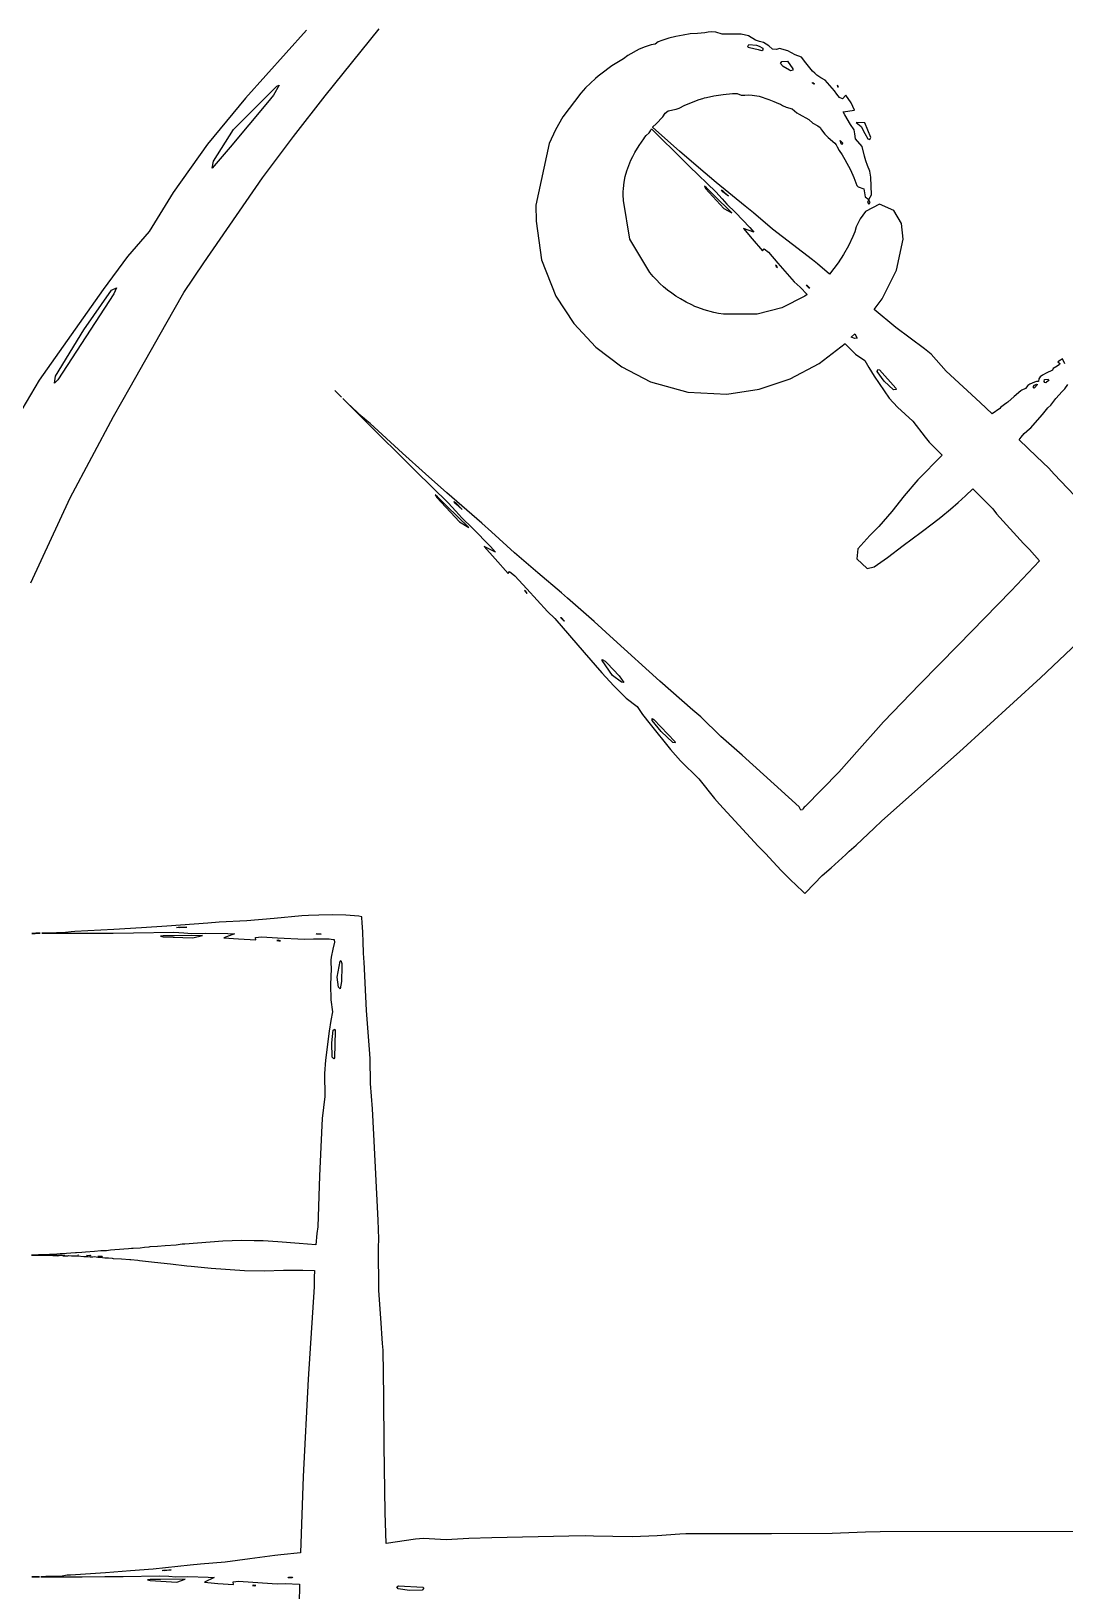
# Model space of a CAD drawing. Extents: x 0 to 198, y 0 to 357.
# Drawn here: x 43.15 to 71.15, y 292.65 to 334.89 of the extents above; entities that cross this region are included whole.
import ezdxf

# ---------------------------------------------------------------- set-up
doc = ezdxf.new("R2010")
doc.units = 0

msp = doc.modelspace()

# ---------------------------------------------------------------- linework, layer by layer
at = {"layer": 'Layer 1'}
for p, q in [((50.605736, 334.923295), (48.955366, 333.079455)), ((51.113116, 333.147124), (52.576206, 334.958424)), ((60.139739, 334.602851), (60.054866, 334.546596)), ((60.23187, 334.642644), (60.139739, 334.602851)), ((60.4229, 334.701674), (60.23187, 334.642644)), ((60.617269, 334.745701), (60.4229, 334.701674)), ((60.811968, 334.785652), (60.617269, 334.745701)), ((61.005036, 334.823727), (60.811968, 334.785652)), ((61.201527, 334.834572), (61.005036, 334.823727)), ((61.396712, 334.848269), (61.201527, 334.834572)), ((61.493164, 334.863108), (61.396712, 334.848269)), ((61.590268, 334.879087), (61.493164, 334.863108)), ((61.69675, 334.869794), (61.590268, 334.879087)), ((61.865928, 334.817122), (61.69675, 334.869794)), ((62.037144, 334.810682), (61.865928, 334.817122)), ((62.383817, 334.816798), (62.037144, 334.810682)), ((62.582755, 334.768775), (62.383817, 334.816798)), ((62.776557, 334.650961), (62.582755, 334.768775)), ((62.880508, 334.614436), (62.776557, 334.650961)), ((62.990332, 334.587122), (62.880508, 334.614436)), ((63.131056, 334.496295), (62.990332, 334.587122)), ((59.317083, 334.232943), (59.197638, 334.146764)), ((59.621685, 334.406278), (59.317083, 334.232943)), ((59.783853, 334.470444), (59.621685, 334.406278)), ((59.95026, 334.522136), (59.783853, 334.470444)), ((60.054866, 334.546596), (59.95026, 334.522136)), ((62.563216, 334.477308), (62.595, 334.529)), ((62.577236, 334.45081), (62.563216, 334.477308)), ((62.763376, 334.410695), (62.577236, 334.45081)), ((62.595, 334.529), (62.800624, 334.513345)), ((62.595, 334.529), (62.595, 334.529)), ((62.855996, 334.390231), (62.763376, 334.410695)), ((62.800624, 334.513345), (62.872873, 334.487011)), ((62.947066, 334.362512), (62.855996, 334.390231)), ((62.872873, 334.487011), (62.970629, 334.438009)), ((62.974786, 334.377514), (62.947066, 334.362512)), ((62.970629, 334.438009), (62.974786, 334.377514)), ((63.23501, 334.405307), (63.131056, 334.496295)), ((63.341817, 334.397235), (63.23501, 334.405307)), ((63.424, 334.424139), (63.341817, 334.397235)), ((63.646092, 334.365519), (63.424, 334.424139)), ((63.850003, 334.256347), (63.646092, 334.365519)), ((64.02171, 334.191204), (63.850003, 334.256347)), ((64.132341, 334.041183), (64.02171, 334.191204)), ((58.882436, 333.952801), (58.584031, 333.730382)), ((59.197638, 334.146764), (58.882436, 333.952801)), ((63.446524, 334.02315), (63.4908, 334.072)), ((63.518273, 333.940964), (63.446524, 334.02315)), ((63.4908, 334.072), (63.490801, 334.072627)), ((63.490801, 334.072627), (63.640901, 334.082739)), ((63.695277, 333.836686), (63.518273, 333.940964)), ((63.640901, 334.082739), (63.78611, 333.873364)), ((63.725689, 333.822908), (63.695277, 333.836686)), ((63.780158, 333.842382), (63.725689, 333.822908)), ((63.78611, 333.873364), (63.780158, 333.842382)), ((64.318641, 333.809228), (64.132341, 334.041183)), ((64.379709, 333.75566), (64.318641, 333.809228)), ((64.437268, 333.70291), (64.379709, 333.75566)), ((48.632115, 332.229268), (49.802175, 333.403978)), ((49.870419, 333.430151), (49.710453, 333.160279)), ((49.802175, 333.403978), (49.870419, 333.430151)), ((58.163489, 333.355498), (58.037361, 333.215019)), ((58.301524, 333.484318), (58.163489, 333.355498)), ((58.44029, 333.610855), (58.301524, 333.484318)), ((58.509674, 333.673308), (58.44029, 333.610855)), ((58.584031, 333.730382), (58.509674, 333.673308)), ((64.311418, 333.495545), (64.3278, 333.508)), ((64.356179, 333.456409), (64.311418, 333.495545)), ((64.327725, 333.50851), (64.373301, 333.471576)), ((64.3278, 333.508), (64.327725, 333.50851)), ((64.373301, 333.471576), (64.356179, 333.456409)), ((64.542689, 333.627983), (64.437268, 333.70291)), ((64.659117, 333.571482), (64.542689, 333.627983)), ((64.785248, 333.424887), (64.659117, 333.571482)), ((64.913659, 333.282695), (64.785248, 333.424887)), ((65.0083, 333.411), (64.983349, 333.424126)), ((64.983349, 333.424126), (64.996314, 333.386873)), ((64.996314, 333.386873), (65.020611, 333.385569)), ((65.020611, 333.385569), (65.0083, 333.411)), ((48.955366, 333.079455), (47.923336, 331.831935)), ((49.54633, 332.959549), (48.53526, 331.748639)), ((49.710453, 333.160279), (49.54633, 332.959549)), ((50.255076, 332.041064), (51.113116, 333.147124)), ((58.037361, 333.215019), (57.55094, 332.578092)), ((60.706808, 332.804584), (60.862369, 332.890354)), ((60.862369, 332.890354), (61.245488, 333.039232)), ((61.245488, 333.039232), (61.343984, 333.07119)), ((61.343984, 333.07119), (61.393392, 333.087255)), ((61.393392, 333.087255), (61.444269, 333.097282)), ((61.444269, 333.097282), (61.64818, 333.14082)), ((61.64818, 333.14082), (61.895384, 333.178813)), ((61.895384, 333.178813), (62.145769, 333.207106)), ((62.145769, 333.207106), (62.273855, 333.20898)), ((62.273855, 333.20898), (62.388976, 333.1621)), ((62.388976, 333.1621), (62.480943, 333.164383)), ((62.480943, 333.164383), (62.579924, 333.169028)), ((62.579924, 333.169028), (62.67842, 333.164953)), ((62.67842, 333.164953), (62.872546, 333.136988)), ((62.872546, 333.136988), (63.136548, 333.043959)), ((63.136548, 333.043959), (63.266508, 332.991615)), ((63.266508, 332.991615), (63.396878, 332.938783)), ((63.396878, 332.938783), (63.450853, 332.913753)), ((63.450853, 332.913753), (63.500422, 332.879754)), ((64.975542, 333.190809), (64.913659, 333.282695)), ((65.04509, 333.101858), (64.975542, 333.190809)), ((65.127761, 333.065088), (65.04509, 333.101858)), ((65.223561, 333.159257), (65.127761, 333.065088)), ((65.363633, 332.951759), (65.223561, 333.159257)), ((65.458781, 332.757469), (65.363633, 332.951759)), ((57.55094, 332.578092), (57.35078, 332.225879)), ((60.077871, 332.385998), (60.263683, 332.578414)), ((60.263683, 332.578414), (60.323529, 332.67462)), ((60.323529, 332.67462), (60.407425, 332.739275)), ((60.407425, 332.739275), (60.622667, 332.781834)), ((60.622667, 332.781834), (60.706808, 332.804584)), ((63.500422, 332.879754), (63.608208, 332.835972)), ((63.608208, 332.835972), (63.770203, 332.787298)), ((63.770203, 332.787298), (63.89731, 332.682611)), ((63.89731, 332.682611), (63.960497, 332.647553)), ((63.960497, 332.647553), (64.215366, 332.50047)), ((64.215366, 332.50047), (64.32845, 332.406707)), ((65.152708, 332.710504), (65.458781, 332.757469)), ((65.190868, 332.629137), (65.152708, 332.710504)), ((65.34537, 332.369865), (65.190868, 332.629137)), ((48.0905, 331.374), (48.632115, 332.229268)), ((57.35078, 332.225879), (57.182175, 331.855398)), ((59.775217, 332.024642), (59.81256, 332.064754)), ((59.81256, 332.064754), (59.895395, 332.137319)), ((59.895395, 332.137319), (59.928661, 332.194717)), ((59.928661, 332.194717), (59.951572, 332.25229)), ((59.951572, 332.25229), (60.179291, 332.025304)), ((59.987371, 332.280986), (59.991856, 332.299982)), ((60.710641, 331.642755), (59.987371, 332.280986)), ((59.991856, 332.299982), (60.077871, 332.385998)), ((64.32845, 332.406707), (64.461021, 332.330965)), ((64.461021, 332.330965), (64.525593, 332.288812)), ((64.525593, 332.288812), (64.562847, 332.223179)), ((64.562847, 332.223179), (64.649026, 332.100977)), ((64.649026, 332.100977), (64.740342, 332.013818)), ((65.446549, 332.225229), (65.34537, 332.369865)), ((65.463507, 332.115812), (65.446549, 332.225229)), ((65.48177, 331.976312), (65.463507, 332.115812)), ((65.737075, 332.413353), (65.499004, 332.424278)), ((65.499004, 332.424278), (65.64038, 332.307768)), ((65.64038, 332.307768), (65.7374, 332.12)), ((65.897942, 332.018493), (65.737075, 332.413353)), ((65.7374, 332.12), (65.813882, 331.97993)), ((65.7374, 332.12), (65.7374, 332.12)), ((47.923336, 331.831935), (46.992813, 330.524655)), ((48.53526, 331.748639), (48.047781, 331.185092)), ((49.412926, 330.925224), (50.255076, 332.041064)), ((57.182175, 331.855398), (56.823516, 330.178858)), ((59.50274, 331.603775), (59.624059, 331.797331)), ((59.624059, 331.797331), (59.745132, 331.978738)), ((59.745132, 331.978738), (59.775217, 332.024642)), ((60.179291, 332.025304), (60.624615, 331.586731)), ((61.226825, 331.199712), (60.710641, 331.642755)), ((64.740342, 332.013818), (64.919059, 331.861353)), ((64.919059, 331.861353), (64.955096, 331.815613)), ((64.955096, 331.815613), (64.984201, 331.765716)), ((64.984201, 331.765716), (65.044128, 331.666247)), ((65.044128, 331.666247), (65.125007, 331.546966)), ((65.096407, 331.839468), (65.064364, 331.934535)), ((65.064364, 331.934535), (65.1344, 331.872)), ((65.1194, 331.828953), (65.096407, 331.839468)), ((65.1344, 331.872), (65.1194, 331.828953)), ((65.1344, 331.872), (65.1344, 331.872)), ((65.667255, 331.773959), (65.48177, 331.976312)), ((65.724828, 331.511346), (65.667255, 331.773959)), ((65.813882, 331.97993), (65.86696, 331.963705)), ((65.86696, 331.963705), (65.897942, 332.018493)), ((48.047781, 331.185092), (48.0905, 331.374)), ((48.0905, 331.374), (48.0905, 331.374)), ((59.285852, 331.107737), (59.398459, 331.401005)), ((59.398459, 331.401005), (59.447867, 331.503818)), ((59.447867, 331.503818), (59.50274, 331.603775)), ((60.624615, 331.586731), (60.98311, 331.233127)), ((60.98311, 331.233127), (61.700428, 330.544347)), ((61.704765, 330.793595), (61.226825, 331.199712)), ((65.125007, 331.546966), (65.196836, 331.42206)), ((65.196836, 331.42206), (65.348567, 331.142161)), ((65.758257, 331.381219), (65.724828, 331.511346)), ((65.807991, 331.258269), (65.758257, 331.381219)), ((65.873706, 331.104094), (65.807991, 331.258269)), ((47.824276, 328.620404), (49.412926, 330.925224)), ((59.195515, 330.630627), (59.210843, 330.803392)), ((59.210843, 330.803392), (59.245412, 330.956184)), ((59.245412, 330.956184), (59.285852, 331.107737)), ((62.494645, 330.151125), (61.704765, 330.793595)), ((65.348567, 331.142161), (65.441841, 330.932543)), ((65.441841, 330.932543), (65.515383, 330.713793)), ((65.895801, 330.938258), (65.873706, 331.104094)), ((65.918794, 330.462432), (65.895801, 330.938258)), ((46.992813, 330.524655), (46.340722, 329.469965)), ((59.188993, 330.458268), (59.190297, 330.544529)), ((59.196167, 330.307279), (59.188993, 330.458268)), ((59.190297, 330.544529), (59.195515, 330.630627)), ((61.44338, 330.655037), (61.388999, 330.69246)), ((61.388999, 330.69246), (61.421285, 330.633594)), ((61.421285, 330.633594), (61.912269, 330.088059)), ((61.6415, 330.453), (61.44338, 330.655037)), ((62.132893, 329.976607), (61.6415, 330.453)), ((61.6415, 330.453), (61.6415, 330.453)), ((61.700428, 330.544347), (61.866671, 330.356336)), ((61.890633, 330.544541), (61.850275, 330.597373)), ((61.850275, 330.597373), (61.8857, 330.573)), ((61.866671, 330.356336), (61.992542, 330.20754)), ((61.885675, 330.57324), (62.037228, 330.426809)), ((61.8857, 330.573), (61.885675, 330.57324)), ((62.037228, 330.426809), (61.890633, 330.544541)), ((65.515383, 330.713793), (65.555176, 330.674579)), ((65.555176, 330.674579), (65.709515, 330.625904)), ((65.709515, 330.625904), (65.747917, 330.403809)), ((65.747917, 330.403809), (65.848106, 330.337933)), ((65.848106, 330.337933), (65.918794, 330.462432)), ((56.823516, 330.178858), (56.830935, 329.745272)), ((59.365478, 329.262392), (59.196167, 330.307279)), ((61.912269, 330.088059), (62.132893, 329.976607)), ((61.992542, 330.20754), (62.228903, 329.978271)), ((62.228903, 329.978271), (62.619196, 329.573059)), ((62.715839, 329.973712), (62.494645, 330.151125)), ((63.233567, 329.529607), (62.715839, 329.973712)), ((65.757288, 330.012847), (65.606373, 329.809506)), ((66.132403, 330.205008), (65.757288, 330.012847)), ((65.845214, 330.327265), (65.8078, 330.26)), ((65.8078, 330.26), (65.84824, 330.210837)), ((65.8078, 330.26), (65.8078, 330.26)), ((65.881824, 330.254621), (65.845214, 330.327265)), ((65.84824, 330.210837), (65.881824, 330.254621)), ((66.518469, 330.035918), (66.132403, 330.205008)), ((66.725479, 329.681744), (66.518469, 330.035918)), ((56.830935, 329.745272), (56.973137, 328.69692)), ((62.727631, 329.451495), (62.447489, 329.547214)), ((62.447489, 329.547214), (62.684256, 329.266175)), ((62.619196, 329.573059), (62.727631, 329.451495)), ((63.771841, 329.113468), (63.233567, 329.529607)), ((65.504948, 329.594506), (65.462143, 329.461447)), ((65.606373, 329.809506), (65.504948, 329.594506)), ((66.77187, 329.262836), (66.725479, 329.681744)), ((46.340722, 329.469965), (45.757852, 328.794475)), ((59.910141, 328.354759), (59.365478, 329.262392)), ((62.684256, 329.266175), (62.963012, 328.942085)), ((64.316879, 328.697414), (63.771841, 329.113468)), ((65.407434, 329.332627), (65.291334, 329.082079)), ((65.462143, 329.461447), (65.407434, 329.332627)), ((66.592044, 328.417218), (66.77187, 329.262836)), ((45.757852, 328.794475), (45.099891, 327.897291)), ((56.973137, 328.69692), (57.365463, 327.714402)), ((62.963012, 328.942085), (63.009578, 329.001351)), ((63.009578, 329.001351), (63.125924, 328.909547)), ((63.125924, 328.909547), (63.382424, 328.613098)), ((64.451242, 328.591177), (64.316879, 328.697414)), ((65.160231, 328.842783), (65.012821, 328.616207)), ((65.291334, 329.082079), (65.160231, 328.842783)), ((47.282661, 327.812425), (47.824276, 328.620404)), ((59.996321, 328.252764), (59.910141, 328.354759)), ((60.087478, 328.155005), (59.996321, 328.252764)), ((63.3114, 328.558), (63.337491, 328.520577)), ((63.339442, 328.541611), (63.3114, 328.558)), ((63.3114, 328.558), (63.3114, 328.558)), ((63.337491, 328.520577), (63.371897, 328.489756)), ((63.371897, 328.489756), (63.339442, 328.541611)), ((63.382424, 328.613098), (63.821471, 328.106227)), ((64.778337, 328.311196), (64.451242, 328.591177)), ((65.012821, 328.616207), (64.778337, 328.311196)), ((66.201392, 327.645986), (66.592044, 328.417218)), ((45.099891, 327.897291), (43.361471, 325.445471)), ((44.576966, 326.80031), (45.321106, 327.87482)), ((45.321106, 327.87482), (45.455308, 327.943225)), ((45.455308, 327.943225), (45.386497, 327.781873)), ((60.178636, 328.055539), (60.087478, 328.155005)), ((60.278921, 327.965773), (60.178636, 328.055539)), ((60.386544, 327.874781), (60.278921, 327.965773)), ((60.502402, 327.795195), (60.386544, 327.874781)), ((63.821471, 328.106227), (63.985758, 327.957674)), ((63.985758, 327.957674), (64.173117, 327.761428)), ((64.150215, 328.013146), (64.167665, 328.017794)), ((64.225633, 327.93512), (64.150215, 328.013146)), ((64.167665, 328.017794), (64.24308, 327.937643)), ((64.2257, 327.935), (64.225633, 327.93512)), ((64.24308, 327.937643), (64.2257, 327.935)), ((45.386497, 327.781873), (43.873677, 325.449333)), ((46.796977, 326.961887), (47.282661, 327.812425)), ((57.365463, 327.714402), (57.850287, 326.975377)), ((60.618502, 327.714561), (60.502402, 327.795195)), ((60.740879, 327.644198), (60.618502, 327.714561)), ((60.891794, 327.555492), (60.740879, 327.644198)), ((61.050047, 327.479098), (60.891794, 327.555492)), ((61.12954, 327.439635), (61.050047, 327.479098)), ((61.212542, 327.409386), (61.12954, 327.439635)), ((61.379355, 327.345466), (61.212542, 327.409386)), ((63.490098, 327.400389), (62.817, 327.227)), ((64.109775, 327.71523), (63.490098, 327.400389)), ((64.1098, 327.715), (64.109775, 327.71523)), ((64.173117, 327.761428), (64.1098, 327.715)), ((65.99029, 327.355653), (66.201392, 327.645986)), ((57.850287, 326.975377), (58.448964, 326.333691)), ((61.639846, 327.274289), (61.379355, 327.345466)), ((61.773803, 327.248119), (61.639846, 327.274289)), ((61.909552, 327.224881), (61.773803, 327.248119)), ((62.817, 327.227), (61.909552, 327.224881)), ((66.577727, 326.867691), (65.99029, 327.355653)), ((43.80486, 325.54724), (44.576966, 326.80031)), ((45.834007, 325.255917), (46.796977, 326.961887)), ((65.367072, 326.603866), (65.460917, 326.696649)), ((65.460101, 326.569624), (65.367072, 326.603866)), ((65.527933, 326.57745), (65.460101, 326.569624)), ((65.460917, 326.696649), (65.528, 326.578)), ((65.528, 326.578), (65.527933, 326.57745)), ((67.355051, 326.287756), (66.577727, 326.867691)), ((58.448964, 326.333691), (59.147301, 325.802183)), ((64.493926, 325.891841), (65.198143, 326.437134)), ((65.198143, 326.437134), (65.214123, 326.413162)), ((65.214123, 326.413162), (65.486927, 326.145006)), ((65.486927, 326.145006), (65.738127, 325.978436)), ((67.530593, 326.142875), (67.355051, 326.287756)), ((67.938658, 325.681648), (67.530593, 326.142875)), ((59.147301, 325.802183), (59.931103, 325.393692)), ((63.713221, 325.476392), (64.493926, 325.891841)), ((65.738127, 325.978436), (65.841265, 325.782433)), ((65.841265, 325.782433), (65.984843, 325.551454)), ((66.070935, 325.67155), (66.088871, 325.733676)), ((66.088871, 325.733676), (66.132003, 325.718348)), ((66.132003, 325.718348), (66.579285, 325.225408)), ((70.819502, 325.715323), (70.647959, 325.628983)), ((70.839641, 325.752991), (70.819502, 325.715323)), ((70.94491, 325.822946), (70.839641, 325.752991)), ((71.008179, 325.862), (70.94491, 325.822946)), ((71.033454, 325.984625), (70.965944, 325.940353)), ((70.965944, 325.940353), (71.014701, 325.894122)), ((71.014701, 325.894122), (71.008179, 325.862)), ((71.095662, 326.018297), (71.033454, 325.984625)), ((71.157381, 325.886866), (71.095662, 326.018297)), ((43.361471, 325.445471), (42.657852, 324.248991)), ((43.776654, 325.35874), (43.8049, 325.547)), ((43.873677, 325.449333), (43.776654, 325.35874)), ((43.8049, 325.547), (43.80486, 325.54724)), ((59.931103, 325.393692), (60.943843, 325.115024)), ((62.873703, 325.198351), (63.713221, 325.476392)), ((65.984843, 325.551454), (66.397556, 324.955539)), ((66.258376, 325.418067), (66.070935, 325.67155)), ((66.513571, 325.176409), (66.258376, 325.418067)), ((68.402247, 325.263395), (67.938658, 325.681648)), ((70.150127, 325.295924), (70.0849, 325.214066)), ((70.202144, 325.330251), (70.150127, 325.295924)), ((70.333572, 325.385527), (70.202144, 325.330251)), ((70.294995, 325.256698), (70.3354, 325.308)), ((70.413937, 325.31956), (70.321806, 325.226858)), ((70.386976, 325.401427), (70.333572, 325.385527)), ((70.3354, 325.308), (70.335423, 325.308226)), ((70.335423, 325.308226), (70.389477, 325.335867)), ((70.436546, 325.407216), (70.386976, 325.401427)), ((70.389477, 325.335867), (70.413937, 325.31956)), ((70.448044, 325.473174), (70.436546, 325.407216)), ((70.490439, 325.530818), (70.448044, 325.473174)), ((70.547674, 325.574844), (70.490439, 325.530818)), ((70.647959, 325.628983), (70.547674, 325.574844)), ((70.598525, 325.406239), (70.6079, 325.46)), ((70.614668, 325.378847), (70.598525, 325.406239)), ((70.6079, 325.46), (70.607903, 325.460203)), ((70.607903, 325.460203), (70.704192, 325.467459)), ((70.637202, 325.368438), (70.614668, 325.378847)), ((70.656821, 325.383645), (70.637202, 325.368438)), ((70.721639, 325.434357), (70.656821, 325.383645)), ((70.704192, 325.467459), (70.721639, 325.434357)), ((71.150537, 325.210565), (71.239409, 325.326505)), ((45.378978, 324.455535), (45.834007, 325.255917)), ((51.457346, 325.075859), (51.371492, 325.158369)), ((51.371492, 325.158369), (51.445685, 325.085807)), ((51.445685, 325.085807), (51.556, 324.979)), ((51.556, 324.979), (51.457346, 325.075859)), ((51.556, 324.979), (51.556, 324.979)), ((51.713396, 324.830858), (51.588487, 324.946552)), ((51.588487, 324.946552), (51.790524, 324.743699)), ((60.943843, 325.115024), (61.993043, 325.065284)), ((61.993043, 325.065284), (62.873703, 325.198351)), ((66.397556, 324.955539), (66.617125, 324.709069)), ((66.583443, 325.1866), (66.513571, 325.176409)), ((66.579285, 325.225408), (66.5835, 325.187)), ((66.5835, 325.187), (66.583443, 325.1866)), ((68.862088, 324.835843), (68.402247, 325.263395)), ((69.784131, 325.001025), (69.61267, 324.844158)), ((69.960974, 325.150391), (69.784131, 325.001025)), ((69.988366, 325.167268), (69.960974, 325.150391)), ((70.0849, 325.214066), (69.988366, 325.167268)), ((70.321806, 325.226858), (70.294995, 325.256698)), ((70.803052, 324.798667), (70.9079, 324.945262)), ((70.9079, 324.945262), (71.08189, 325.130256)), ((71.08189, 325.130256), (71.150537, 325.210565)), ((44.204268, 322.251645), (45.378978, 324.455535)), ((52.113305, 324.449779), (51.713396, 324.830858)), ((51.790524, 324.743699), (52.576244, 323.959853)), ((52.245385, 324.34403), (52.113305, 324.449779)), ((66.617125, 324.709069), (67.032367, 324.330107)), ((69.183649, 324.528221), (68.862088, 324.835843)), ((69.392045, 324.67816), (69.183649, 324.528221)), ((69.421314, 324.708733), (69.392045, 324.67816)), ((69.582827, 324.830543), (69.421314, 324.708733)), ((69.61267, 324.844158), (69.582827, 324.830543)), ((70.285894, 324.214329), (70.546224, 324.507597)), ((70.546224, 324.507597), (70.62042, 324.597855)), ((70.62042, 324.597855), (70.690617, 324.690799)), ((70.690617, 324.690799), (70.77908, 324.763282)), ((70.77908, 324.763282), (70.803052, 324.798667)), ((52.331236, 324.268615), (52.245385, 324.34403)), ((53.211374, 323.466424), (52.331236, 324.268615)), ((67.032367, 324.330107), (67.369905, 323.893016)), ((70.049861, 323.996231), (70.195394, 324.127498)), ((70.195394, 324.127498), (70.229475, 324.150979)), ((70.229475, 324.150979), (70.285894, 324.214329)), ((52.576244, 323.959853), (53.125524, 323.416858)), ((67.369905, 323.893016), (67.478843, 323.762892)), ((67.478843, 323.762892), (67.830898, 323.411808)), ((69.918921, 323.824852), (69.973139, 323.894724)), ((70.390012, 323.373901), (69.918921, 323.824852)), ((69.973139, 323.894724), (70.049861, 323.996231)), ((53.125524, 323.416858), (53.567509, 322.979115)), ((53.836151, 322.905813), (53.211374, 323.466424)), ((67.830898, 323.411808), (67.168941, 322.739008)), ((70.720703, 323.057149), (70.390012, 323.373901)), ((53.567509, 322.979115), (54.448702, 322.123031)), ((54.412578, 322.390123), (53.836151, 322.905813)), ((70.865424, 322.890824), (70.720703, 323.057149)), ((71.598882, 322.129073), (70.865424, 322.890824)), ((54.155083, 322.284801), (54.090511, 322.333719)), ((54.090511, 322.333719), (54.134783, 322.265395)), ((55.357615, 321.56494), (54.412578, 322.390123)), ((67.168941, 322.739008), (66.804087, 322.310234)), ((68.464164, 322.303926), (68.657486, 322.499114)), ((68.657486, 322.499114), (69.204714, 321.953014)), ((43.138238, 319.955795), (44.204268, 322.251645)), ((54.134783, 322.265395), (54.752793, 321.602379)), ((54.400983, 322.03629), (54.155083, 322.284801)), ((55.0066, 321.446), (54.400983, 322.03629)), ((54.448702, 322.123031), (54.657829, 321.89409)), ((54.6514, 322.092), (54.599872, 322.155432)), ((54.599872, 322.155432), (54.641615, 322.123471)), ((54.641615, 322.123471), (54.8271, 321.940839)), ((54.8271, 321.940839), (54.6514, 322.092)), ((54.6514, 322.092), (54.6514, 322.092)), ((66.804087, 322.310234), (66.463284, 321.887818)), ((67.793241, 321.73198), (68.058219, 321.945512)), ((68.058219, 321.945512), (68.264331, 322.129123)), ((68.264331, 322.129123), (68.464164, 322.303926)), ((69.204714, 321.953014), (69.305405, 321.819709)), ((54.657829, 321.89409), (54.817307, 321.714151)), ((54.752793, 321.602379), (55.0066, 321.446)), ((54.817307, 321.714151), (55.108128, 321.429603)), ((55.621287, 321.336244), (55.357615, 321.56494)), ((66.463284, 321.887818), (66.111071, 321.476)), ((67.261487, 321.322121), (67.592017, 321.574461)), ((67.592017, 321.574461), (67.793241, 321.73198)), ((69.305405, 321.819709), (70.030876, 321.01499)), ((55.0066, 321.446), (55.0066, 321.446)), ((55.108128, 321.429603), (55.593, 320.931608)), ((56.242317, 320.768696), (55.621287, 321.336244)), ((65.872593, 321.235073), (65.548831, 320.871117)), ((66.111071, 321.476), (65.872593, 321.235073)), ((66.771891, 320.960284), (67.261487, 321.322121)), ((55.729483, 320.783873), (55.417379, 320.936092)), ((55.417379, 320.936092), (55.719292, 320.598306)), ((55.593, 320.931608), (55.729483, 320.783873)), ((56.877774, 320.224716), (56.242317, 320.768696)), ((65.548831, 320.871117), (65.514425, 320.597579)), ((65.987147, 320.387865), (66.34768, 320.638478)), ((66.34768, 320.638478), (66.771891, 320.960284)), ((70.030876, 321.01499), (70.193693, 320.854617)), ((70.193693, 320.854617), (70.466825, 320.546431)), ((55.719292, 320.598306), (56.074118, 320.208095)), ((56.074118, 320.208095), (56.110725, 320.260681)), ((56.110725, 320.260681), (56.250143, 320.142788)), ((57.51837, 319.677964), (56.877774, 320.224716)), ((65.514425, 320.597579), (65.796035, 320.34245)), ((65.796035, 320.34245), (65.987147, 320.387865)), ((70.466825, 320.546431), (69.695862, 319.730869)), ((56.250143, 320.142788), (56.575861, 319.785269)), ((56.546, 319.72), (56.513545, 319.742502)), ((56.513545, 319.742502), (56.548278, 319.698721)), ((56.590348, 319.660237), (56.546, 319.72)), ((56.546, 319.72), (56.546, 319.72)), ((56.548278, 319.698721), (56.590348, 319.660237)), ((56.575861, 319.785269), (57.134435, 319.174843)), ((57.676948, 319.539198), (57.51837, 319.677964)), ((58.404212, 318.900151), (57.676948, 319.539198)), ((69.695862, 319.730869), (68.266852, 318.262559)), ((57.134435, 319.174843), (57.334759, 318.988706)), ((57.334759, 318.988706), (58.132222, 318.066498)), ((57.490978, 319.011407), (57.508019, 319.012387)), ((57.58482, 318.91561), (57.490978, 319.011407)), ((57.508019, 319.012387), (57.602188, 318.914385)), ((57.5848, 318.915), (57.58482, 318.91561)), ((57.602188, 318.914385), (57.5848, 318.915)), ((58.928863, 318.429794), (58.404212, 318.900151)), ((70.49216, 317.374696), (72.01346, 318.809986)), ((60.179973, 317.284514), (58.928863, 318.429794)), ((68.266852, 318.262559), (67.224142, 317.205829)), ((58.132222, 318.066498), (58.609998, 317.512496)), ((58.616032, 317.847542), (58.616597, 317.874609)), ((58.902372, 317.442737), (58.616032, 317.847542)), ((58.616597, 317.874609), (58.700083, 317.827809)), ((58.700083, 317.827809), (58.754956, 317.773673)), ((58.754956, 317.773673), (59.076689, 317.4323)), ((58.609998, 317.512496), (58.932535, 317.160441)), ((59.14175, 317.259372), (58.902372, 317.442737)), ((59.076689, 317.4323), (59.2078, 317.251)), ((59.20779, 317.2513), (59.14175, 317.259372)), ((61.078452, 316.505722), (60.179973, 317.284514)), ((68.29993, 315.375536), (70.49216, 317.374696)), ((58.932535, 317.160441), (59.270894, 316.830241)), ((59.2078, 317.251), (59.20779, 317.2513)), ((67.224142, 317.205829), (66.241358, 316.190999)), ((59.270894, 316.830241), (59.562534, 316.605784)), ((59.562534, 316.605784), (59.714087, 316.387525)), ((61.291738, 316.323172), (61.078452, 316.505722)), ((59.714087, 316.387525), (59.914817, 316.125482)), ((59.914817, 316.125482), (60.470456, 315.434825)), ((59.969704, 316.223018), (59.971987, 316.279764)), ((60.219518, 315.927955), (59.969704, 316.223018)), ((59.971987, 316.279764), (60.018624, 316.254082)), ((60.018624, 316.254082), (60.583314, 315.657024)), ((61.834902, 315.792154), (61.291738, 316.323172)), ((66.105282, 316.031685), (65.594404, 315.452484)), ((66.241358, 316.190999), (66.105282, 316.031685)), ((60.53097, 315.62539), (60.219518, 315.927955)), ((60.531, 315.625), (60.53097, 315.62539)), ((60.597011, 315.617561), (60.531, 315.625)), ((60.583314, 315.657024), (60.597011, 315.617561)), ((62.414586, 315.282255), (61.834902, 315.792154)), ((60.470456, 315.434825), (60.739103, 315.127612)), ((62.992644, 314.763714), (62.414586, 315.282255)), ((65.594404, 315.452484), (65.033629, 314.824038)), ((66.19274, 313.503406), (68.29993, 315.375536)), ((60.739103, 315.127612), (61.233347, 314.640542)), ((63.956675, 313.880641), (62.992644, 314.763714)), ((65.033629, 314.824038), (64.115908, 313.894413)), ((61.233347, 314.640542), (61.663171, 314.113114)), ((61.663171, 314.113114), (61.799411, 313.954045)), ((61.799411, 313.954045), (62.845141, 312.822055)), ((63.972819, 313.851126), (63.956675, 313.880641)), ((64.115908, 313.894413), (64.092263, 313.877373)), ((63.979668, 313.828703), (63.972819, 313.851126)), ((63.998422, 313.796248), (63.979668, 313.828703)), ((64.049704, 313.807173), (63.998422, 313.796248)), ((64.065602, 313.83995), (64.049704, 313.807173)), ((64.092263, 313.877373), (64.065602, 313.83995)), ((65.991194, 313.305447), (66.19274, 313.503406)), ((65.502902, 312.844223), (65.991194, 313.305447)), ((62.845141, 312.822055), (63.039919, 312.619284)), ((63.039919, 312.619284), (63.254509, 312.390506)), ((65.220067, 312.594897), (65.313909, 312.679448)), ((65.313909, 312.679448), (65.377099, 312.734072)), ((65.377099, 312.734072), (65.502902, 312.844223)), ((63.254509, 312.390506), (63.469918, 312.158059)), ((64.577117, 312.026059), (64.819594, 312.234782)), ((64.819594, 312.234782), (65.220067, 312.594897)), ((63.469918, 312.158059), (63.689727, 311.940043)), ((63.689727, 311.940043), (63.91231, 311.72276)), ((64.13652, 311.568097), (64.577117, 312.026059)), ((63.91231, 311.72276), (64.024332, 311.615465)), ((64.024332, 311.615465), (64.08059, 311.56247)), ((64.08059, 311.56247), (64.108555, 311.540784)), ((64.108555, 311.540784), (64.13652, 311.568097)), ((50.478005, 310.927653), (49.731421, 310.861122)), ((50.665039, 310.941513), (50.478005, 310.927653)), ((50.941269, 310.94624), (50.665039, 310.941513)), ((51.317129, 310.957246), (50.941269, 310.94624)), ((51.671628, 310.945915), (51.317129, 310.957246)), ((52.027761, 310.926267), (51.671628, 310.945915)), ((52.103258, 310.903926), (52.027761, 310.926267)), ((44.330021, 310.505807), (44.228678, 310.498306)), ((45.387811, 310.56084), (44.330021, 310.505807)), ((46.133255, 310.606253), (45.387811, 310.56084)), ((46.819915, 310.649221), (46.133255, 310.606253)), ((47.932825, 310.733933), (46.819915, 310.649221)), ((47.085571, 310.615832), (47.131799, 310.622763)), ((47.15789, 310.607515), (47.085571, 310.615832)), ((47.131799, 310.622763), (47.363187, 310.624719)), ((47.1579, 310.607), (47.15789, 310.607515)), ((47.363187, 310.624719), (47.1579, 310.607)), ((48.242564, 310.758717), (47.932825, 310.733933)), ((48.989888, 310.796467), (48.242564, 310.758717)), ((49.731421, 310.861122), (48.989888, 310.796467)), ((52.1066, 310.874166), (52.103258, 310.903926)), ((52.118261, 310.751216), (52.1066, 310.874166)), ((52.136848, 310.492108), (52.118261, 310.751216)), ((43.273347, 310.458696), (43.167514, 310.456495)), ((43.167514, 310.456495), (43.259801, 310.457553)), ((43.259801, 310.457553), (43.3954, 310.46)), ((43.3954, 310.46), (43.273347, 310.458696)), ((43.3954, 310.46), (43.3954, 310.46)), ((43.588082, 310.466426), (43.436842, 310.459904)), ((43.436842, 310.459904), (43.691384, 310.459415)), ((44.079148, 310.479797), (43.588082, 310.466426)), ((43.691384, 310.459415), (44.678162, 310.460637)), ((44.228678, 310.498306), (44.079148, 310.479797)), ((44.678162, 310.460637), (45.365068, 310.46504)), ((45.365068, 310.46504), (45.918178, 310.468144)), ((45.918178, 310.468144), (47.010618, 310.485837)), ((46.724352, 310.393031), (46.653012, 310.381942)), ((46.653012, 310.381942), (46.7237, 310.364984)), ((46.7237, 310.364984), (47.529396, 310.333093)), ((47.035152, 310.391075), (46.724352, 310.393031)), ((47.010618, 310.485837), (47.285869, 310.471813)), ((47.7872, 310.402), (47.035152, 310.391075)), ((47.285869, 310.471813), (47.499319, 310.457383)), ((47.499319, 310.457383), (47.861159, 310.461786)), ((47.529396, 310.333093), (47.7872, 310.402)), ((47.7872, 310.402), (47.7872, 310.402)), ((47.861159, 310.461786), (48.479169, 310.452571)), ((48.657816, 310.4445), (48.365852, 310.331498)), ((48.365852, 310.331498), (48.768128, 310.30614)), ((48.479169, 310.452571), (48.657816, 310.4445)), ((48.768128, 310.30614), (49.236529, 310.28111)), ((49.226581, 310.344215), (49.38826, 310.359381)), ((49.236529, 310.28111), (49.226581, 310.344215)), ((49.38826, 310.359381), (49.817932, 310.336959)), ((49.840048, 310.269925), (49.805397, 310.262833)), ((49.805397, 310.262833), (49.854806, 310.256556)), ((49.817932, 310.336959), (50.552858, 310.300188)), ((49.9056, 310.259), (49.840048, 310.269925)), ((49.854806, 310.256556), (49.9056, 310.259)), ((50.552858, 310.300188), (50.795905, 310.310218)), ((50.795905, 310.310218), (51.225986, 310.30671)), ((50.878178, 310.43744), (50.889512, 310.449835)), ((50.99379, 310.436624), (50.878178, 310.43744)), ((50.889512, 310.449835), (51.008466, 310.44747)), ((50.9938, 310.436), (50.99379, 310.436624)), ((51.008466, 310.44747), (50.9938, 310.436)), ((51.225986, 310.30671), (51.332629, 310.294482)), ((51.366058, 310.222244), (51.324639, 310.032026)), ((51.332629, 310.294482), (51.357253, 310.290977)), ((51.357253, 310.290977), (51.366058, 310.222244)), ((52.146726, 310.217102), (52.136848, 310.492108)), ((52.153982, 309.938752), (52.146726, 310.217102)), ((51.270992, 309.752957), (51.269033, 309.670365)), ((51.269033, 309.670365), (51.279879, 309.497273)), ((51.273357, 309.790775), (51.270992, 309.752957)), ((51.275558, 309.81548), (51.273357, 309.790775)), ((51.324639, 310.032026), (51.275558, 309.81548)), ((51.437039, 309.26968), (51.520859, 309.704245)), ((51.520859, 309.704245), (51.540182, 309.72104)), ((51.540182, 309.72104), (51.566274, 309.639099)), ((52.159852, 309.779277), (52.153982, 309.938752)), ((52.165722, 309.68519), (52.159852, 309.779277)), ((52.176486, 309.496931), (52.165722, 309.68519)), ((51.279879, 309.497273), (51.259087, 309.072983)), ((51.476581, 309.003886), (51.437039, 309.26968)), ((51.566762, 309.570449), (51.5528, 309.153)), ((51.566274, 309.639099), (51.566762, 309.570449)), ((52.196459, 309.1205), (52.176486, 309.496931)), ((51.259087, 309.072983), (51.264712, 308.652687)), ((51.517503, 308.957319), (51.476581, 309.003886)), ((51.552806, 309.15365), (51.517503, 308.957319)), ((51.5528, 309.153), (51.552806, 309.15365)), ((52.228915, 308.366575), (52.196459, 309.1205)), ((51.264712, 308.652687), (51.312408, 308.328109)), ((51.265037, 308.09566), (51.221744, 307.804593)), ((51.312408, 308.328109), (51.265037, 308.09566)), ((52.313545, 307.312125), (52.228915, 308.366575)), ((51.221744, 307.804593), (51.126513, 307.02099)), ((51.297285, 307.489095), (51.329246, 307.831693)), ((51.329246, 307.831693), (51.37099, 307.865935)), ((51.385747, 307.820523), (51.363, 307.09)), ((51.37099, 307.865935), (51.385747, 307.820523)), ((51.3034, 307.102962), (51.297285, 307.489095)), ((52.335152, 307.063205), (52.313545, 307.312125)), ((51.126513, 307.02099), (51.0992, 306.658899)), ((51.344656, 307.056571), (51.3034, 307.102962)), ((51.363, 307.09), (51.344656, 307.056571)), ((51.363, 307.09), (51.363, 307.09)), ((52.343875, 306.387797), (52.335152, 307.063205)), ((51.0992, 306.658899), (51.104173, 306.041869)), ((52.393202, 305.702686), (52.343875, 306.387797)), ((51.104173, 306.041869), (51.035116, 305.440081)), ((51.035116, 305.440081), (51.019055, 305.254354)), ((52.435354, 305.01317), (52.393202, 305.702686)), ((51.019055, 305.254354), (50.957987, 303.885104)), ((52.546482, 302.69017), (52.435354, 305.01317)), ((50.957987, 303.885104), (50.913715, 302.507214)), ((50.913715, 302.507214), (50.890071, 302.32548)), ((52.568578, 302.187121), (52.546482, 302.69017)), ((48.337383, 302.120008), (47.313183, 302.042552)), ((48.593076, 302.127346), (48.337383, 302.120008)), ((48.859276, 302.135499), (48.593076, 302.127346)), ((49.186137, 302.132158), (48.859276, 302.135499)), ((49.43114, 302.124899), (49.186137, 302.132158)), ((49.829262, 302.105426), (49.43114, 302.124899)), ((50.410665, 302.059361), (49.829262, 302.105426)), ((50.863166, 302.019817), (50.410665, 302.059361)), ((50.890071, 302.32548), (50.863166, 302.019817)), ((52.56124, 301.94546), (52.568578, 302.187121)), ((43.15751, 301.740675), (43.1964, 301.741)), ((43.174796, 301.740839), (43.15751, 301.740675)), ((43.1964, 301.741), (43.174796, 301.740839)), ((43.1964, 301.741), (43.1964, 301.741)), ((43.225934, 301.741461), (43.201149, 301.740809)), ((43.201149, 301.740809), (43.2427, 301.741)), ((43.305997, 301.742768), (43.225934, 301.741461)), ((43.2427, 301.741), (43.4034, 301.741164)), ((43.346683, 301.745457), (43.305997, 301.742768)), ((43.518878, 301.751734), (43.346683, 301.745457)), ((43.4034, 301.741164), (43.51518, 301.741652)), ((43.51518, 301.741652), (43.605192, 301.741979)), ((43.640115, 301.757116), (43.518878, 301.751734)), ((43.605192, 301.741979), (43.783012, 301.744099)), ((43.751979, 301.762498), (43.640115, 301.757116)), ((43.787, 301.733), (43.736451, 301.733246)), ((43.736451, 301.733246), (43.867402, 301.725987)), ((43.93314, 301.773668), (43.751979, 301.762498)), ((43.783012, 301.744099), (43.827772, 301.742468)), ((43.90947, 301.733979), (43.787, 301.733)), ((43.787, 301.733), (43.787, 301.733)), ((43.827772, 301.742468), (43.862505, 301.740839)), ((43.862505, 301.740839), (43.921371, 301.741327)), ((43.867402, 301.725987), (43.90947, 301.733979)), ((43.921371, 301.741327), (44.022065, 301.740266)), ((43.983527, 301.77701), (43.93314, 301.773668)), ((44.105091, 301.782716), (43.983527, 301.77701)), ((44.051007, 301.73929), (44.003557, 301.725591)), ((44.003557, 301.725591), (44.068945, 301.722249)), ((44.022065, 301.740266), (44.051007, 301.73929)), ((44.068945, 301.722249), (44.14534, 301.718744)), ((44.22584, 301.792176), (44.105091, 301.782716)), ((44.14534, 301.718744), (44.169964, 301.728444)), ((44.169964, 301.728444), (44.239836, 301.725427)), ((44.347322, 301.802285), (44.22584, 301.792176)), ((44.239836, 301.725427), (44.359605, 301.720211)), ((44.377732, 301.804569), (44.347322, 301.802285)), ((44.359605, 301.720211), (44.398984, 301.721434)), ((44.517641, 301.815011), (44.377732, 301.804569)), ((44.398984, 301.721434), (44.575012, 301.708471)), ((44.412791, 301.738425), (44.434071, 301.739811)), ((44.43203, 301.738264), (44.412791, 301.738425)), ((44.434071, 301.739811), (44.43203, 301.738264)), ((44.619475, 301.822021), (44.517641, 301.815011)), ((44.575012, 301.708471), (44.680679, 301.700154)), ((44.864641, 301.837261), (44.619475, 301.822021)), ((44.646948, 301.734513), (44.736636, 301.738916)), ((44.717718, 301.722445), (44.646948, 301.734513)), ((44.680679, 301.700154), (44.749736, 301.696567)), ((44.760932, 301.727988), (44.717718, 301.722445)), ((44.736636, 301.738916), (44.768594, 301.733861)), ((44.749736, 301.696567), (44.818059, 301.69681)), ((44.761, 301.728), (44.760932, 301.727988)), ((44.768594, 301.733861), (44.761, 301.728)), ((44.818059, 301.69681), (44.870972, 301.703253)), ((45.036345, 301.85365), (44.864641, 301.837261)), ((44.870972, 301.703253), (44.908722, 301.695994)), ((44.908722, 301.695994), (44.956172, 301.689147)), ((44.951714, 301.705487), (45.072545, 301.70972)), ((45.007484, 301.700268), (44.951714, 301.705487)), ((44.956172, 301.689147), (45.083688, 301.673086)), ((45.070343, 301.700678), (45.007484, 301.700268)), ((45.076787, 301.857883), (45.036345, 301.85365)), ((45.0704, 301.7), (45.070343, 301.700678)), ((45.072545, 301.70972), (45.0704, 301.7)), ((45.186772, 301.861798), (45.076787, 301.857883)), ((45.083688, 301.673086), (45.142636, 301.66811)), ((45.142636, 301.66811), (45.242921, 301.667295)), ((45.298145, 301.872559), (45.186772, 301.861798)), ((45.242921, 301.667295), (45.340923, 301.654742)), ((45.410495, 301.882589), (45.298145, 301.872559)), ((45.340923, 301.654742), (45.371171, 301.651637)), ((45.371171, 301.651637), (45.594078, 301.636962)), ((45.78856, 301.913732), (45.410495, 301.882589)), ((45.594078, 301.636962), (45.818289, 301.624242)), ((45.870405, 301.920745), (45.78856, 301.913732)), ((45.909704, 301.920827), (45.870405, 301.920745)), ((46.098776, 301.929714), (45.909704, 301.920827)), ((46.220414, 301.943899), (46.098776, 301.929714)), ((46.33203, 301.958332), (46.220414, 301.943899)), ((46.362279, 301.962977), (46.33203, 301.958332)), ((46.56676, 301.977734), (46.362279, 301.962977)), ((46.781514, 301.991515), (46.56676, 301.977734)), ((47.077966, 302.015403), (46.781514, 301.991515)), ((47.24168, 302.033911), (47.077966, 302.015403)), ((47.313183, 302.042552), (47.24168, 302.033911)), ((52.569557, 300.7838), (52.56124, 301.94546)), ((45.818289, 301.624242), (45.847804, 301.619187)), ((45.847804, 301.619187), (46.04136, 301.600925)), ((46.04136, 301.600925), (46.082282, 301.599212)), ((46.082282, 301.599212), (46.48937, 301.552332)), ((46.48937, 301.552332), (46.91839, 301.502759)), ((46.91839, 301.502759), (47.368365, 301.454003)), ((47.368365, 301.454003), (47.481042, 301.442672)), ((47.481042, 301.442672), (48.023473, 301.384621)), ((48.023473, 301.384621), (48.924805, 301.324206)), ((48.924805, 301.324206), (49.466911, 301.318988)), ((49.466911, 301.318988), (49.988144, 301.331053)), ((49.988144, 301.331053), (50.509783, 301.336598)), ((50.509783, 301.336598), (50.824494, 301.320794)), ((50.824494, 301.320794), (50.818542, 301.136785)), ((50.816016, 300.885588), (50.649691, 298.383458)), ((50.818542, 301.136785), (50.816016, 300.885588)), ((52.617334, 300.03607), (52.569557, 300.7838)), ((52.665594, 299.350635), (52.617334, 300.03607)), ((52.682065, 299.164905), (52.665594, 299.350635)), ((52.704643, 297.908905), (52.682065, 299.164905)), ((50.649691, 298.383458), (50.513287, 295.748028)), ((52.714588, 296.588825), (52.704643, 297.908905)), ((52.742393, 294.767085), (52.714588, 296.588825)), ((50.513287, 295.748028), (50.44309, 293.674188)), ((52.769051, 293.928124), (52.742393, 294.767085)), ((53.556566, 294.046835), (52.769051, 293.928124)), ((53.780616, 294.068439), (53.556566, 294.046835)), ((54.388435, 294.030853), (53.780616, 294.068439)), ((55.005141, 294.062978), (54.388435, 294.030853)), ((55.625747, 294.085725), (55.005141, 294.062978)), ((57.716627, 294.132441), (55.625747, 294.085725)), ((58.169455, 294.142389), (57.716627, 294.132441)), ((58.387065, 294.127062), (58.169455, 294.142389)), ((59.432545, 294.107004), (58.387065, 294.127062)), ((60.105591, 294.14198), (59.432545, 294.107004)), ((60.722621, 294.179324), (60.105591, 294.14198)), ((60.889761, 294.192871), (60.722621, 294.179324)), ((62.020201, 294.196051), (60.889761, 294.192871)), ((63.208441, 294.190345), (62.020201, 294.196051)), ((64.848121, 294.204456), (63.208441, 294.190345)), ((65.753125, 294.233725), (64.848121, 294.204456)), ((66.148716, 294.247749), (65.753125, 294.233725)), ((71.813296, 294.257776), (66.148716, 294.247749)), ((49.746408, 293.603175), (49.074341, 293.512105)), ((49.91477, 293.623233), (49.746408, 293.603175)), ((50.44309, 293.674188), (49.91477, 293.623233)), ((45.835658, 293.187688), (45.164734, 293.135999)), ((46.453752, 293.238488), (45.835658, 293.187688)), ((47.455612, 293.342769), (46.453752, 293.238488)), ((46.692749, 293.203033), (46.734574, 293.211023)), ((46.757973, 293.194228), (46.692749, 293.203033)), ((46.734574, 293.211023), (46.942806, 293.21461)), ((46.758, 293.194), (46.757973, 293.194228)), ((46.942806, 293.21461), (46.758, 293.194)), ((47.734205, 293.373752), (47.455612, 293.342769)), ((48.406923, 293.42568), (47.734205, 293.373752)), ((49.074341, 293.512105), (48.406923, 293.42568)), ((43.261712, 293.027956), (43.1664, 293.026)), ((43.1664, 293.026), (43.249399, 293.026976)), ((43.1664, 293.026), (43.1664, 293.026)), ((43.249399, 293.026976), (43.371779, 293.029342)), ((43.371779, 293.029342), (43.261712, 293.027956)), ((43.544772, 293.035723), (43.408532, 293.029362)), ((43.408532, 293.029362), (43.637962, 293.029037)), ((43.986754, 293.049255), (43.544772, 293.035723)), ((43.637962, 293.029037), (44.526089, 293.030423)), ((44.121374, 293.068164), (43.986754, 293.049255)), ((44.212689, 293.075827), (44.121374, 293.068164)), ((45.164734, 293.135999), (44.212689, 293.075827)), ((44.526089, 293.030423), (45.144262, 293.035221)), ((45.144262, 293.035221), (45.642175, 293.038729)), ((45.642175, 293.038729), (46.625287, 293.058865)), ((46.367908, 292.956221), (46.303663, 292.944237)), ((46.303663, 292.944237), (46.367256, 292.925402)), ((46.367256, 292.925402), (47.0924, 292.887)), ((46.647562, 292.953367), (46.367908, 292.956221)), ((46.625287, 293.058865), (46.873143, 293.043374)), ((47.32444, 292.963968), (46.647562, 292.953367)), ((46.873143, 293.043374), (47.065314, 293.027231)), ((47.065314, 293.027231), (47.391032, 293.032367)), ((47.0924, 292.887), (47.32444, 292.963968)), ((47.0924, 292.887), (47.0924, 292.887)), ((47.391032, 293.032367), (47.947323, 293.02177)), ((48.10819, 293.012392), (47.845331, 292.882025)), ((47.845331, 292.882025), (48.207332, 292.850797)), ((47.947323, 293.02177), (48.10819, 293.012392)), ((48.207332, 292.850797), (48.629014, 292.818756)), ((48.620045, 292.893519), (48.765581, 292.910803)), ((48.629014, 292.818756), (48.620045, 292.893519)), ((48.765581, 292.910803), (49.152203, 292.88258)), ((49.1721, 292.802), (49.140957, 292.793683)), ((49.140957, 292.793683), (49.185548, 292.785693)), ((49.152203, 292.88258), (49.813754, 292.834639)), ((49.231124, 292.788465), (49.1721, 292.802)), ((49.1721, 292.802), (49.1721, 292.802)), ((49.185548, 292.785693), (49.231124, 292.788465)), ((49.813754, 292.834639), (50.032501, 292.845728)), ((50.032501, 292.845728), (50.421081, 292.830319)), ((50.108518, 293.001976), (50.117487, 293.017631)), ((50.215813, 293.000102), (50.108518, 293.001976)), ((50.117487, 293.017631), (50.22625, 293.014286)), ((50.22625, 293.014286), (50.2158, 293)), ((50.2158, 293), (50.215813, 293.000102)), ((50.421081, 292.830319), (50.410156, 292.290823)), ((53.058615, 292.760313), (53.099538, 292.780043)), ((53.089434, 292.703648), (53.058615, 292.760313)), ((53.099538, 292.780043), (53.756929, 292.747675)), ((53.397787, 292.657011), (53.089434, 292.703648)), ((53.745276, 292.66655), (53.397787, 292.657011)), ((53.7453, 292.666), (53.745276, 292.66655)), ((53.787013, 292.723296), (53.7453, 292.666)), ((53.756929, 292.747675), (53.787013, 292.723296))]:
    msp.add_line(p, q, dxfattribs=at)

doc.saveas('drawing.dxf')
